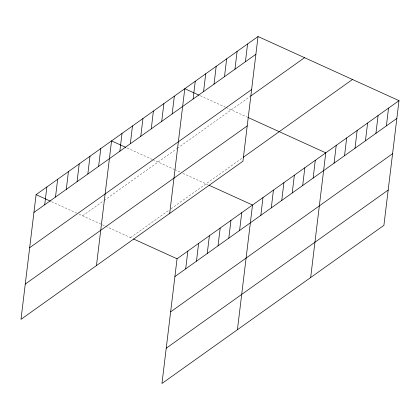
<?xml version="1.0" encoding="UTF-8"?>
<svg xmlns="http://www.w3.org/2000/svg" width="420" height="420" viewBox="0 0 420 420"><rect width="100%" height="100%" fill="white"/><g stroke="black" fill="none" stroke-linecap="round" stroke-linejoin="round"><path stroke-width="0.32" stroke-dasharray="2.1 1.58" d="M82.609 215.817L103.656 200.823M104.171 200.456L176.904 148.633M177.424 148.26L250.147 96.448M130.536 237.62L169.04 210.189M171.092 208.724L242.618 157.763M200.298 95.76L225.346 107.153M225.944 107.426L247.286 117.138M127.055 147.945L152.103 159.338M152.702 159.611L174.048 169.318M174.636 169.591L180.553 172.279M182.921 173.355L207.79 184.669M51.597 201.71L76.645 213.103M79.028 214.19L105.095 226.044M105.688 226.317L132.326 238.434"/><path stroke-width="0.63" d="M258.032 36.519L36.088 194.654L21 319.347L242.944 161.217L258.032 36.519L399 100.653L383.911 225.346L161.968 383.481L177.056 258.783L399 100.653M44.72 204.75L46.872 186.974M55.498 197.069L57.65 179.293M66.281 189.389L68.428 171.612M77.059 181.708L79.212 163.931M87.838 174.027L89.99 156.251M98.621 166.346L100.769 148.57M96.458 265.582L111.552 140.889L125.864 147.399M119.863 151.21L122.015 133.434M130.326 143.756L132.478 125.979M140.789 136.3L142.942 118.524M151.253 128.845L153.405 111.069M161.716 121.391L163.868 103.614M172.179 113.936L174.326 96.159M169.701 213.402L184.79 88.704L199.106 95.214M193.106 99.026L195.253 81.249M203.569 91.57L205.716 73.794M185.687 268.884L187.834 251.102M214.032 84.121L216.179 66.339M196.466 261.203L198.618 243.422M224.495 76.666L226.643 58.884M207.244 253.523L209.396 235.741M234.953 69.211L237.106 51.429M218.027 245.842L220.174 228.06M245.417 61.756L247.569 43.974M228.805 238.161L230.958 220.379M239.584 230.475L241.736 212.698M237.426 329.716L252.52 205.018L208.982 185.215M260.831 215.345L262.978 197.563M271.294 207.89L273.441 190.108M281.757 200.434L283.904 182.653M292.22 192.98L294.368 175.198M302.683 185.525L304.831 167.743M313.147 178.07L315.294 160.288M310.669 277.531L325.757 152.833L247.879 117.406M334.068 163.159L336.221 145.378M344.531 155.704L346.684 137.923M354.995 148.25L357.147 130.468M365.458 140.794L367.61 123.013M375.921 133.339L378.074 115.563M386.384 125.885L388.537 108.108M33.936 212.431L255.88 54.301M29.668 247.716L251.612 89.581M250.667 96.075L304.553 57.682M25.268 284.067L247.212 125.932M243.143 157.39L352.48 79.49M174.904 276.565L396.848 118.43M170.636 311.845L392.579 153.709M166.236 348.196L388.18 190.066M36.088 194.654L50.405 201.164M133.518 238.98L177.056 258.783"/></g></svg>
